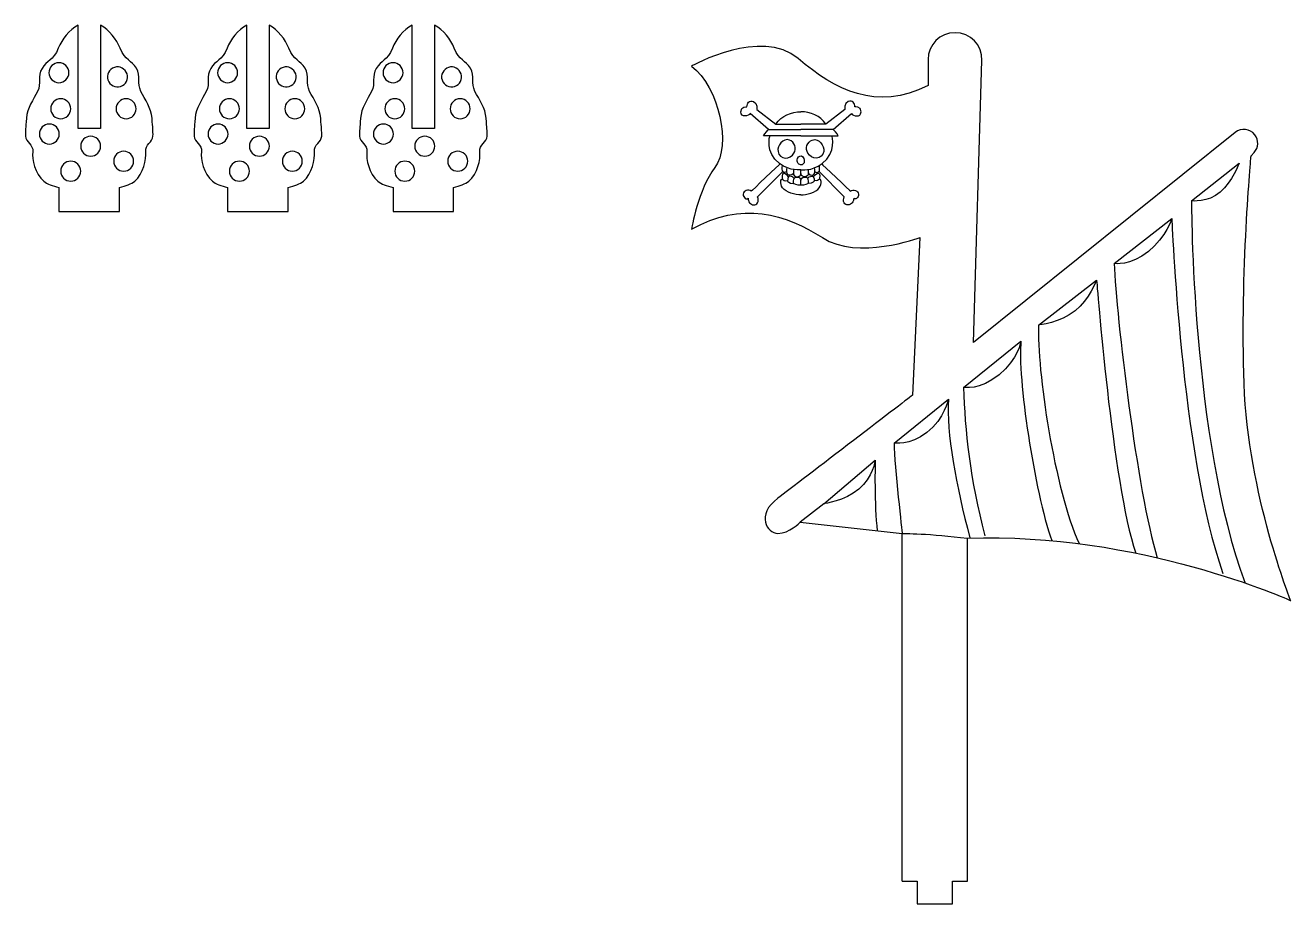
# Model space of a CAD drawing. Header units: centimetres. Extents: x -66 to 291, y -51 to 5.
# Drawn here: x 58.58 to 75.56, y -35.21 to -23.42 of the extents above; entities that cross this region are included whole.
import ezdxf

# ---------------------------------------------------------------- set-up
doc = ezdxf.new("R2010")
doc.units = ezdxf.units.CM
doc.header["$MEASUREMENT"] = 0
doc.layers.add('Capa 1', color=7, linetype='Continuous')

msp = doc.modelspace()

# ---------------------------------------------------------------- linework, layer by layer
at = {"layer": 'Capa 1', "color": 250, "lineweight": 25}
for points in [[(59.28785, -23.41726), (59.16706, -23.47717), (59.07232, -23.60356), (59.02289, -23.72533)], [(59.28785, -24.8027), (59.28785, -24.8027), (59.28785, -23.41726), (59.28785, -23.41726)], [(59.85259, -23.72533), (59.80315, -23.60356), (59.70842, -23.47717), (59.58812, -23.41726)], [(59.58812, -23.41726), (59.58812, -23.41726), (59.58812, -24.8027), (59.58812, -24.8027)], [(61.55121, -23.41726), (61.43066, -23.47717), (61.33569, -23.60356), (61.28674, -23.72533)], [(61.55121, -24.8027), (61.55121, -24.8027), (61.55121, -23.41726), (61.55121, -23.41726)], [(62.11644, -23.72533), (62.06701, -23.60356), (61.97203, -23.47717), (61.85148, -23.41726)], [(61.85148, -23.41726), (61.85148, -23.41726), (61.85148, -24.8027), (61.85148, -24.8027)], [(63.77098, -23.41726), (63.64995, -23.47717), (63.55497, -23.60356), (63.50602, -23.72533)], [(63.77098, -24.8027), (63.77098, -24.8027), (63.77098, -23.41726), (63.77098, -23.41726)], [(64.33573, -23.72533), (64.28629, -23.60356), (64.19156, -23.47717), (64.07077, -23.41726)], [(64.07077, -23.41726), (64.07077, -23.41726), (64.07077, -24.8027), (64.07077, -24.8027)], [(71.05617, -23.51614), (70.85599, -23.51614), (70.69453, -23.67808), (70.69453, -23.87778)], [(71.41732, -23.88874), (71.42365, -23.68466), (71.26, -23.51614), (71.05617, -23.51614)], [(59.02289, -23.72533), (58.95494, -23.89434), (58.86971, -23.8863), (58.80493, -23.99492)], [(60.07079, -23.99467), (60.00577, -23.88582), (59.92029, -23.8941), (59.85259, -23.72533)], [(61.28674, -23.72533), (61.21855, -23.89434), (61.13356, -23.8863), (61.06878, -23.99492)], [(62.3344, -23.99467), (62.26938, -23.88582), (62.18414, -23.8941), (62.11644, -23.72533)], [(63.50602, -23.72533), (63.43783, -23.89434), (63.35284, -23.8863), (63.28782, -23.99492)], [(64.55369, -23.99467), (64.48891, -23.88582), (64.40343, -23.8941), (64.33573, -23.72533)], [(70.69453, -23.87778), (70.69453, -23.87778), (70.69453, -24.22554), (70.69453, -24.22554)], [(71.30408, -27.67289), (71.30408, -27.67289), (71.41732, -23.88874), (71.41732, -23.88874)], [(58.80493, -23.99492), (58.74039, -24.10353), (58.8003, -24.19339), (58.74429, -24.30396)], [(60.13119, -24.30347), (60.07493, -24.19339), (60.13509, -24.10353), (60.07079, -23.99467)], [(61.06878, -23.99492), (61.004, -24.10353), (61.06391, -24.19339), (61.0079, -24.30396)], [(62.39504, -24.30347), (62.33854, -24.19339), (62.39894, -24.10353), (62.3344, -23.99467)], [(63.28782, -23.99492), (63.22353, -24.10353), (63.28344, -24.19339), (63.22742, -24.30396)], [(64.61432, -24.30347), (64.55807, -24.19339), (64.61822, -24.10353), (64.55369, -23.99467)], [(60.28047, -24.66487), (60.27098, -24.52825), (60.18769, -24.41403), (60.13119, -24.30347)], [(62.54432, -24.66487), (62.53483, -24.52825), (62.45154, -24.41403), (62.39504, -24.30347)], [(64.76361, -24.66487), (64.75411, -24.52825), (64.67082, -24.41403), (64.61432, -24.30347)], [(60.29338, -24.90547), (60.29508, -24.82706), (60.28997, -24.80197), (60.28047, -24.66487)], [(62.55699, -24.90547), (62.55869, -24.82706), (62.55382, -24.80197), (62.54432, -24.66487)], [(64.77627, -24.90547), (64.77822, -24.82706), (64.77311, -24.80197), (64.76361, -24.66487)], [(75.07855, -24.8855), (75.01498, -24.80343), (74.89639, -24.78907), (74.81578, -24.85409)], [(58.58234, -24.90572), (58.58429, -24.98413), (58.69096, -25.01409), (58.68, -25.11564)], [(59.58812, -24.8027), (59.58812, -24.8027), (59.28785, -24.8027), (59.28785, -24.8027)], [(60.19597, -25.11564), (60.18428, -25.0136), (60.29143, -24.98413), (60.29338, -24.90547)], [(60.84619, -24.90572), (60.84814, -24.98413), (60.95481, -25.01409), (60.94385, -25.11564)], [(61.85148, -24.8027), (61.85148, -24.8027), (61.55121, -24.8027), (61.55121, -24.8027)], [(62.45958, -25.11564), (62.44813, -25.0136), (62.55528, -24.98413), (62.55699, -24.90547)], [(63.06523, -24.90572), (63.06742, -24.98413), (63.17409, -25.01409), (63.16313, -25.11564)], [(64.07077, -24.8027), (64.07077, -24.8027), (63.77098, -24.8027), (63.77098, -24.8027)], [(64.6791, -25.11564), (64.66741, -25.0136), (64.77457, -24.98413), (64.77627, -24.90547)], [(74.81578, -24.85409), (74.81578, -24.85409), (71.30408, -27.67289), (71.30408, -27.67289)], [(75.06832, -25.12416), (75.1292, -25.05768), (75.13358, -24.95686), (75.07855, -24.8855)], [(58.68, -25.11564), (58.66831, -25.21768), (58.70898, -25.40788), (58.82782, -25.50918)], [(60.04766, -25.50894), (60.1665, -25.40788), (60.20717, -25.21768), (60.19597, -25.11564)], [(60.94385, -25.11564), (60.93216, -25.21768), (60.97258, -25.40788), (61.09167, -25.50918)], [(62.31151, -25.50894), (62.43035, -25.40788), (62.47102, -25.21768), (62.45958, -25.11564)], [(63.16313, -25.11564), (63.15144, -25.21768), (63.19211, -25.40788), (63.31095, -25.50918)], [(64.53079, -25.50894), (64.64964, -25.40788), (64.69031, -25.21768), (64.6791, -25.11564)], [(75.02838, -25.16775), (75.02838, -25.16775), (75.06832, -25.12416), (75.06832, -25.12416)], [(74.22838, -25.77341), (74.22838, -25.77341), (74.8696, -25.26882), (74.8696, -25.26882)], [(58.82782, -25.50918), (58.8719, -25.54693), (58.9469, -25.57396), (59.03141, -25.59271)], [(59.03141, -25.59271), (59.03141, -25.59271), (59.03141, -25.91758), (59.03141, -25.91758)], [(59.84455, -25.59271), (59.92882, -25.57372), (60.00407, -25.54644), (60.04766, -25.50894)], [(59.84455, -25.91758), (59.84455, -25.91758), (59.84455, -25.59271), (59.84455, -25.59271)], [(61.09167, -25.50918), (61.13526, -25.54693), (61.21051, -25.57396), (61.29477, -25.59271)], [(61.29477, -25.59271), (61.29477, -25.59271), (61.29477, -25.91758), (61.29477, -25.91758)], [(62.10792, -25.59271), (62.19218, -25.57372), (62.26743, -25.54644), (62.31151, -25.50894)], [(62.10792, -25.91758), (62.10792, -25.91758), (62.10792, -25.59271), (62.10792, -25.59271)], [(63.31095, -25.50918), (63.35455, -25.54693), (63.4298, -25.57396), (63.51455, -25.59271)], [(63.51455, -25.59271), (63.51455, -25.59271), (63.51455, -25.91758), (63.51455, -25.91758)], [(64.3272, -25.59271), (64.41195, -25.57372), (64.48696, -25.54644), (64.53079, -25.50894)], [(64.3272, -25.91758), (64.3272, -25.91758), (64.3272, -25.59271), (64.3272, -25.59271)], [(59.03141, -25.91758), (59.03141, -25.91758), (59.84455, -25.91758), (59.84455, -25.91758)], [(61.29477, -25.91758), (61.29477, -25.91758), (62.10792, -25.91758), (62.10792, -25.91758)], [(63.51455, -25.91758), (63.51455, -25.91758), (64.3272, -25.91758), (64.3272, -25.91758)], [(73.19217, -26.61488), (73.19217, -26.61488), (73.96513, -26.01012), (73.96513, -26.01012)], [(70.58226, -26.26656), (70.58226, -26.26656), (70.4829, -28.38227), (70.4829, -28.38227)], [(72.17714, -27.44049), (72.17714, -27.44049), (72.95546, -26.83576), (72.95546, -26.83576)], [(71.16771, -28.27658), (71.16771, -28.27658), (71.94067, -27.65607), (71.94067, -27.65607)], [(70.23694, -29.02327), (70.23694, -29.02327), (70.96801, -28.43431), (70.96801, -28.43431)], [(69.29569, -29.83841), (69.29569, -29.83841), (69.98439, -29.25462), (69.98439, -29.25462)], [(68.97691, -30.08717), (68.97691, -30.08717), (70.34604, -30.23673), (70.34604, -30.23673)], [(71.22226, -30.30197), (73.50924, -30.20884), (75.55976, -31.13805), (75.55976, -31.13805)], [(70.34604, -34.90507), (70.34604, -34.90507), (70.34604, -30.23673), (70.34604, -30.23673)], [(71.22226, -34.90507), (71.22226, -34.90507), (71.22226, -30.30197), (71.22226, -30.30197)], [(70.34604, -34.90507), (70.34604, -34.90507), (70.54597, -34.90507), (70.54597, -34.90507)], [(70.54597, -34.90507), (70.54597, -34.90507), (70.54597, -35.20529), (70.54597, -35.20529)], [(71.02232, -35.20529), (71.02232, -35.20529), (71.02232, -34.90507), (71.02232, -34.90507)], [(71.02232, -34.90507), (71.02232, -34.90507), (71.22226, -34.90507), (71.22226, -34.90507)], [(70.54597, -35.20529), (70.54597, -35.20529), (71.02232, -35.20529), (71.02232, -35.20529)]]:
    msp.add_open_spline(points, degree=3, dxfattribs=at)
for points, knots in [([(70.69453, -24.22554), (69.99755, -24.57403), (69.44985, -24.28788), (68.95207, -23.86463), (68.4543, -23.44137), (67.52109, -23.96423), (67.52109, -23.96423)], [0, 0, 0, 0, 0.5, 0.5, 0.5, 1, 1, 1, 1]), ([(67.52109, -23.96423), (67.89418, -24.25038), (68.05613, -25.03454), (67.83208, -25.32556), (67.60803, -25.61658), (67.52109, -26.15454), (67.52109, -26.15454)], [0, 0, 0, 0, 0.5, 0.5, 0.5, 1, 1, 1, 1]), ([(58.74429, -24.30396), (58.6873, -24.41427), (58.6045, -24.52825), (58.595, -24.66511), (58.58551, -24.80197), (58.58015, -24.8273), (58.58234, -24.90572)], [0, 0, 0, 0, 0.5, 0.5, 0.5, 1, 1, 1, 1]), ([(61.0079, -24.30396), (60.95115, -24.41427), (60.86835, -24.52825), (60.85861, -24.66511), (60.84911, -24.80197), (60.844, -24.8273), (60.84619, -24.90572)], [0, 0, 0, 0, 0.5, 0.5, 0.5, 1, 1, 1, 1]), ([(63.22742, -24.30396), (63.17044, -24.41427), (63.08764, -24.52825), (63.07814, -24.66511), (63.06864, -24.80197), (63.06328, -24.8273), (63.06523, -24.90572)], [0, 0, 0, 0, 0.5, 0.5, 0.5, 1, 1, 1, 1]), ([(74.8696, -25.26882), (74.8696, -25.26882), (74.77511, -25.51576), (74.61219, -25.65774), (74.44902, -25.79971), (74.22838, -25.77341), (74.22838, -25.77341)], [0, 0, 0, 0, 0.5, 0.5, 0.5, 1, 1, 1, 1]), ([(75.55976, -31.13805), (75.55976, -31.13805), (74.9882, -29.71543), (74.93486, -28.22627), (74.88177, -26.73723), (75.02838, -25.16775), (75.02838, -25.16775)], [0, 0, 0, 0, 0.5, 0.5, 0.5, 1, 1, 1, 1]), ([(67.52109, -26.15454), (68.18033, -25.76879), (68.80255, -25.95533), (69.27572, -26.26656), (69.74841, -26.57769), (70.58226, -26.26656), (70.58226, -26.26656)], [0, 0, 0, 0, 0.5, 0.5, 0.5, 1, 1, 1, 1]), ([(73.96513, -26.01012), (73.96513, -26.01012), (73.89183, -26.25195), (73.64976, -26.45184), (73.40769, -26.6517), (73.19217, -26.61488), (73.19217, -26.61488)], [0, 0, 0, 0, 0.5, 0.5, 0.5, 1, 1, 1, 1]), ([(72.95546, -26.83576), (72.95546, -26.83576), (72.86097, -27.09339), (72.66614, -27.2511), (72.47181, -27.40893), (72.17714, -27.44042), (72.17714, -27.44049)], [0, 0, 0, 0, 0.5, 0.5, 0.5, 1, 1, 1, 1]), ([(71.94067, -27.65607), (71.94067, -27.65607), (71.90389, -27.89799), (71.64624, -28.1083), (71.38834, -28.31864), (71.16771, -28.27658), (71.16771, -28.27658)], [0, 0, 0, 0, 0.5, 0.5, 0.5, 1, 1, 1, 1]), ([(70.4829, -28.38227), (70.4829, -28.38227), (68.97691, -29.53962), (68.67835, -29.76364), (68.37954, -29.98767), (68.52882, -30.23673), (68.67835, -30.23673), (68.82763, -30.23673), (68.97691, -30.08717), (68.97691, -30.08717)], [0, 0, 0, 0, 0.33333333, 0.33333333, 0.33333333, 0.66666667, 0.66666667, 0.66666667, 1, 1, 1, 1]), ([(70.96801, -28.43431), (70.96801, -28.43431), (70.91541, -28.69725), (70.6787, -28.88134), (70.44199, -29.0653), (70.23694, -29.02327), (70.23694, -29.02327)], [0, 0, 0, 0, 0.5, 0.5, 0.5, 1, 1, 1, 1]), ([(69.98439, -29.25462), (69.98439, -29.25472), (69.95298, -29.48607), (69.76351, -29.64378), (69.57453, -29.80142), (69.29569, -29.83841), (69.29569, -29.83841)], [0, 0, 0, 0, 0.5, 0.5, 0.5, 1, 1, 1, 1])]:
    msp.add_open_spline(points, degree=3, knots=knots, dxfattribs=at)
at = {"layer": 'Capa 1', "color": 143, "lineweight": 25}
for points, knots in [([(59.16535, -24.05336), (59.16535, -24.1274), (59.10544, -24.1873), (59.03141, -24.1873), (58.95738, -24.1873), (58.89722, -24.1274), (58.89722, -24.05336), (58.89722, -23.97933), (58.95738, -23.91942), (59.03141, -23.91942), (59.10544, -23.91942), (59.16535, -23.97933), (59.16535, -24.05336)], [0, 0, 0, 0, 0.25, 0.25, 0.25, 0.5, 0.5, 0.5, 0.75, 0.75, 0.75, 1, 1, 1, 1]), ([(61.42871, -24.05336), (61.42871, -24.1274), (61.36881, -24.1873), (61.29477, -24.1873), (61.22098, -24.1873), (61.16108, -24.1274), (61.16108, -24.05336), (61.16108, -23.97933), (61.22098, -23.91942), (61.29477, -23.91942), (61.36881, -23.91942), (61.42871, -23.97933), (61.42871, -24.05336)], [0, 0, 0, 0, 0.25, 0.25, 0.25, 0.5, 0.5, 0.5, 0.75, 0.75, 0.75, 1, 1, 1, 1]), ([(63.64824, -24.05336), (63.64824, -24.1274), (63.58809, -24.1873), (63.51455, -24.1873), (63.44027, -24.1873), (63.38036, -24.1274), (63.38036, -24.05336), (63.38036, -23.97933), (63.44027, -23.91942), (63.51455, -23.91942), (63.58809, -23.91942), (63.64824, -23.97933), (63.64824, -24.05336)], [0, 0, 0, 0, 0.25, 0.25, 0.25, 0.5, 0.5, 0.5, 0.75, 0.75, 0.75, 1, 1, 1, 1]), ([(59.75201, -23.99297), (59.81679, -23.95693), (59.89813, -23.97982), (59.93442, -24.0446), (59.97046, -24.10889), (59.94757, -24.19071), (59.88303, -24.22676), (59.8185, -24.26304), (59.73667, -24.23991), (59.70063, -24.17537), (59.6641, -24.11084), (59.68748, -24.02925), (59.75201, -23.99297)], [0, 0, 0, 0, 0.25, 0.25, 0.25, 0.5, 0.5, 0.5, 0.75, 0.75, 0.75, 1, 1, 1, 1]), ([(62.01538, -23.99297), (62.08016, -23.95693), (62.1615, -23.97982), (62.19778, -24.0446), (62.23382, -24.10889), (62.21093, -24.19071), (62.1464, -24.22676), (62.08186, -24.26304), (62.00028, -24.23991), (61.96399, -24.17537), (61.92795, -24.11084), (61.95084, -24.02925), (62.01538, -23.99297)], [0, 0, 0, 0, 0.25, 0.25, 0.25, 0.5, 0.5, 0.5, 0.75, 0.75, 0.75, 1, 1, 1, 1]), ([(64.23491, -23.99297), (64.29944, -23.95693), (64.38078, -23.97982), (64.41731, -24.0446), (64.45311, -24.10889), (64.43022, -24.19071), (64.36568, -24.22676), (64.30115, -24.26304), (64.21956, -24.23991), (64.18328, -24.17537), (64.14723, -24.11084), (64.17037, -24.02925), (64.23491, -23.99297)], [0, 0, 0, 0, 0.25, 0.25, 0.25, 0.5, 0.5, 0.5, 0.75, 0.75, 0.75, 1, 1, 1, 1]), ([(59.18946, -24.53677), (59.18946, -24.6108), (59.12955, -24.67071), (59.05528, -24.67071), (58.98124, -24.67071), (58.92133, -24.6108), (58.92133, -24.53677), (58.92133, -24.46274), (58.98124, -24.40283), (59.05528, -24.40283), (59.12955, -24.40283), (59.18946, -24.46274), (59.18946, -24.53677)], [0, 0, 0, 0, 0.25, 0.25, 0.25, 0.5, 0.5, 0.5, 0.75, 0.75, 0.75, 1, 1, 1, 1]), ([(60.0669, -24.53677), (60.0669, -24.6108), (60.00675, -24.67071), (59.93271, -24.67071), (59.85868, -24.67071), (59.79853, -24.6108), (59.79853, -24.53677), (59.79853, -24.46274), (59.85868, -24.40283), (59.93271, -24.40283), (60.00675, -24.40283), (60.0669, -24.46274), (60.0669, -24.53677)], [0, 0, 0, 0, 0.25, 0.25, 0.25, 0.5, 0.5, 0.5, 0.75, 0.75, 0.75, 1, 1, 1, 1]), ([(61.45282, -24.53677), (61.45282, -24.6108), (61.39292, -24.67071), (61.31888, -24.67071), (61.24461, -24.67071), (61.1847, -24.6108), (61.1847, -24.53677), (61.1847, -24.46274), (61.24461, -24.40283), (61.31888, -24.40283), (61.39292, -24.40283), (61.45282, -24.46274), (61.45282, -24.53677)], [0, 0, 0, 0, 0.25, 0.25, 0.25, 0.5, 0.5, 0.5, 0.75, 0.75, 0.75, 1, 1, 1, 1]), ([(62.33026, -24.53677), (62.33026, -24.6108), (62.27035, -24.67071), (62.19608, -24.67071), (62.12204, -24.67071), (62.06213, -24.6108), (62.06213, -24.53677), (62.06213, -24.46274), (62.12204, -24.40283), (62.19608, -24.40283), (62.27035, -24.40283), (62.33026, -24.46274), (62.33026, -24.53677)], [0, 0, 0, 0, 0.25, 0.25, 0.25, 0.5, 0.5, 0.5, 0.75, 0.75, 0.75, 1, 1, 1, 1]), ([(63.67211, -24.53677), (63.67211, -24.6108), (63.6122, -24.67071), (63.53817, -24.67071), (63.46438, -24.67071), (63.40447, -24.6108), (63.40447, -24.53677), (63.40447, -24.46274), (63.46438, -24.40283), (63.53817, -24.40283), (63.6122, -24.40283), (63.67211, -24.46274), (63.67211, -24.53677)], [0, 0, 0, 0, 0.25, 0.25, 0.25, 0.5, 0.5, 0.5, 0.75, 0.75, 0.75, 1, 1, 1, 1]), ([(64.54955, -24.53677), (64.54955, -24.6108), (64.48939, -24.67071), (64.41536, -24.67071), (64.34133, -24.67071), (64.28142, -24.6108), (64.28142, -24.53677), (64.28142, -24.46274), (64.34133, -24.40283), (64.41536, -24.40283), (64.48939, -24.40283), (64.54955, -24.46274), (64.54955, -24.53677)], [0, 0, 0, 0, 0.25, 0.25, 0.25, 0.5, 0.5, 0.5, 0.75, 0.75, 0.75, 1, 1, 1, 1]), ([(68.889, -25.35357), (68.88802, -25.38279), (68.88486, -25.41737), (68.89509, -25.4315), (68.917, -25.46218), (68.97156, -25.44781), (68.97862, -25.43418), (68.98958, -25.41421), (68.98714, -25.35479), (68.98714, -25.35479), (68.98714, -25.35479), (68.84736, -25.38084), (68.70124, -25.27174), (68.50203, -25.12319), (68.57119, -24.90109), (68.57119, -24.90109), (68.57119, -24.90109), (68.48718, -24.90109), (68.48718, -24.90109), (68.49643, -24.86821), (68.55415, -24.81585), (68.55415, -24.81585), (68.55415, -24.81585), (68.30891, -24.59984), (68.30891, -24.59984), (68.28675, -24.63516), (68.18106, -24.66), (68.18106, -24.58012), (68.18106, -24.50024), (68.26362, -24.51071), (68.26362, -24.51071), (68.26215, -24.46347), (68.29503, -24.41501), (68.3525, -24.43985), (68.40998, -24.46469), (68.3961, -24.54822), (68.3961, -24.54822), (68.3961, -24.54822), (68.65083, -24.7428), (68.65083, -24.7428), (68.72535, -24.62955), (68.86318, -24.57647), (68.98714, -24.57647)], [0, 0, 0, 0, 0.07142857, 0.07142857, 0.07142857, 0.14285714, 0.14285714, 0.14285714, 0.21428571, 0.21428571, 0.21428571, 0.28571429, 0.28571429, 0.28571429, 0.35714286, 0.35714286, 0.35714286, 0.42857143, 0.42857143, 0.42857143, 0.5, 0.5, 0.5, 0.57142857, 0.57142857, 0.57142857, 0.64285714, 0.64285714, 0.64285714, 0.71428571, 0.71428571, 0.71428571, 0.78571429, 0.78571429, 0.78571429, 0.85714286, 0.85714286, 0.85714286, 0.92857143, 0.92857143, 0.92857143, 1, 1, 1, 1]), ([(69.08553, -25.35357), (69.0865, -25.38279), (69.08967, -25.41737), (69.07968, -25.4315), (69.05776, -25.46218), (69.00346, -25.44781), (68.99591, -25.43418), (68.98519, -25.41421), (68.98738, -25.35479), (68.98738, -25.35479), (68.98738, -25.35479), (69.12717, -25.38084), (69.27305, -25.27174), (69.4725, -25.12319), (69.40333, -24.90109), (69.40333, -24.90109), (69.40333, -24.90109), (69.48735, -24.90109), (69.48735, -24.90109), (69.4781, -24.86821), (69.42062, -24.81585), (69.42062, -24.81585), (69.42062, -24.81585), (69.66537, -24.59984), (69.66537, -24.59984), (69.68778, -24.63516), (69.79395, -24.66), (69.79395, -24.58012), (69.79395, -24.50024), (69.7114, -24.51071), (69.7114, -24.51071), (69.71286, -24.46347), (69.67998, -24.41501), (69.62202, -24.43985), (69.56455, -24.46469), (69.57843, -24.54822), (69.57843, -24.54822), (69.57843, -24.54822), (69.3237, -24.7428), (69.3237, -24.7428), (69.24918, -24.62955), (69.11134, -24.57647), (68.98738, -24.57647)], [0, 0, 0, 0, 0.07142857, 0.07142857, 0.07142857, 0.14285714, 0.14285714, 0.14285714, 0.21428571, 0.21428571, 0.21428571, 0.28571429, 0.28571429, 0.28571429, 0.35714286, 0.35714286, 0.35714286, 0.42857143, 0.42857143, 0.42857143, 0.5, 0.5, 0.5, 0.57142857, 0.57142857, 0.57142857, 0.64285714, 0.64285714, 0.64285714, 0.71428571, 0.71428571, 0.71428571, 0.78571429, 0.78571429, 0.78571429, 0.85714286, 0.85714286, 0.85714286, 0.92857143, 0.92857143, 0.92857143, 1, 1, 1, 1]), ([(59.03652, -24.87649), (59.03652, -24.95053), (58.97662, -25.01043), (58.90258, -25.01043), (58.82879, -25.01043), (58.76888, -24.95053), (58.76888, -24.87649), (58.76888, -24.8027), (58.82879, -24.74255), (58.90258, -24.74255), (58.97662, -24.74255), (59.03652, -24.8027), (59.03652, -24.87649)], [0, 0, 0, 0, 0.25, 0.25, 0.25, 0.5, 0.5, 0.5, 0.75, 0.75, 0.75, 1, 1, 1, 1]), ([(61.30013, -24.87649), (61.30013, -24.95053), (61.23998, -25.01043), (61.16643, -25.01043), (61.09216, -25.01043), (61.03225, -24.95053), (61.03225, -24.87649), (61.03225, -24.8027), (61.09216, -24.74255), (61.16643, -24.74255), (61.23998, -24.74255), (61.30013, -24.8027), (61.30013, -24.87649)], [0, 0, 0, 0, 0.25, 0.25, 0.25, 0.5, 0.5, 0.5, 0.75, 0.75, 0.75, 1, 1, 1, 1]), ([(63.51966, -24.87649), (63.51966, -24.95053), (63.45975, -25.01043), (63.38572, -25.01043), (63.31169, -25.01043), (63.25153, -24.95053), (63.25153, -24.87649), (63.25153, -24.8027), (63.31169, -24.74255), (63.38572, -24.74255), (63.45975, -24.74255), (63.51966, -24.8027), (63.51966, -24.87649)], [0, 0, 0, 0, 0.25, 0.25, 0.25, 0.5, 0.5, 0.5, 0.75, 0.75, 0.75, 1, 1, 1, 1]), ([(59.59128, -25.03966), (59.59128, -25.11369), (59.53113, -25.17384), (59.4571, -25.17384), (59.38355, -25.17384), (59.3234, -25.11369), (59.3234, -25.03966), (59.3234, -24.96563), (59.38355, -24.90572), (59.4571, -24.90572), (59.53113, -24.90572), (59.59128, -24.96563), (59.59128, -25.03966)], [0, 0, 0, 0, 0.25, 0.25, 0.25, 0.5, 0.5, 0.5, 0.75, 0.75, 0.75, 1, 1, 1, 1]), ([(61.85465, -25.03966), (61.85465, -25.11369), (61.79474, -25.17384), (61.72095, -25.17384), (61.64692, -25.17384), (61.58677, -25.11369), (61.58677, -25.03966), (61.58677, -24.96563), (61.64692, -24.90572), (61.72095, -24.90572), (61.79474, -24.90572), (61.85465, -24.96563), (61.85465, -25.03966)], [0, 0, 0, 0, 0.25, 0.25, 0.25, 0.5, 0.5, 0.5, 0.75, 0.75, 0.75, 1, 1, 1, 1]), ([(64.07418, -25.03966), (64.07418, -25.11369), (64.01427, -25.17384), (63.94023, -25.17384), (63.8662, -25.17384), (63.80629, -25.11369), (63.80629, -25.03966), (63.80629, -24.96563), (63.8662, -24.90572), (63.94023, -24.90572), (64.01427, -24.90572), (64.07418, -24.96563), (64.07418, -25.03966)], [0, 0, 0, 0, 0.25, 0.25, 0.25, 0.5, 0.5, 0.5, 0.75, 0.75, 0.75, 1, 1, 1, 1]), ([(68.83396, -24.95686), (68.86781, -24.96782), (68.8946, -24.99655), (68.90556, -25.0304), (68.91627, -25.06401), (68.91116, -25.10225), (68.89387, -25.13317), (68.87098, -25.17384), (68.82471, -25.20136), (68.77795, -25.1982), (68.73119, -25.19503), (68.68784, -25.15874), (68.68054, -25.11247), (68.66714, -25.0304), (68.74605, -24.92763), (68.83396, -24.95686)], [0, 0, 0, 0, 0.2, 0.2, 0.2, 0.4, 0.4, 0.4, 0.6, 0.6, 0.6, 0.8, 0.8, 0.8, 1, 1, 1, 1]), ([(69.14057, -24.95686), (69.10696, -24.96782), (69.07993, -24.99655), (69.06921, -25.0304), (69.05825, -25.06401), (69.06337, -25.10225), (69.0809, -25.13317), (69.10379, -25.17384), (69.15006, -25.20136), (69.19658, -25.1982), (69.24309, -25.19503), (69.28693, -25.15874), (69.29448, -25.11247), (69.30738, -25.0304), (69.22848, -24.92763), (69.14057, -24.95686)], [0, 0, 0, 0, 0.2, 0.2, 0.2, 0.4, 0.4, 0.4, 0.6, 0.6, 0.6, 0.8, 0.8, 0.8, 1, 1, 1, 1]), ([(60.03402, -25.24106), (60.03402, -25.31509), (59.97387, -25.375), (59.89984, -25.375), (59.8258, -25.375), (59.76589, -25.31509), (59.76589, -25.24106), (59.76589, -25.16702), (59.8258, -25.10712), (59.89984, -25.10712), (59.97387, -25.10712), (60.03402, -25.16702), (60.03402, -25.24106)], [0, 0, 0, 0, 0.25, 0.25, 0.25, 0.5, 0.5, 0.5, 0.75, 0.75, 0.75, 1, 1, 1, 1]), ([(62.29738, -25.24106), (62.29738, -25.31509), (62.23748, -25.375), (62.16344, -25.375), (62.08917, -25.375), (62.02926, -25.31509), (62.02926, -25.24106), (62.02926, -25.16702), (62.08917, -25.10712), (62.16344, -25.10712), (62.23748, -25.10712), (62.29738, -25.16702), (62.29738, -25.24106)], [0, 0, 0, 0, 0.25, 0.25, 0.25, 0.5, 0.5, 0.5, 0.75, 0.75, 0.75, 1, 1, 1, 1]), ([(64.51667, -25.24106), (64.51667, -25.31509), (64.45676, -25.375), (64.38273, -25.375), (64.30845, -25.375), (64.24854, -25.31509), (64.24854, -25.24106), (64.24854, -25.16702), (64.30845, -25.10712), (64.38273, -25.10712), (64.45676, -25.10712), (64.51667, -25.16702), (64.51667, -25.24106)], [0, 0, 0, 0, 0.25, 0.25, 0.25, 0.5, 0.5, 0.5, 0.75, 0.75, 0.75, 1, 1, 1, 1]), ([(59.3234, -25.375), (59.3234, -25.44903), (59.26349, -25.50894), (59.18946, -25.50894), (59.11518, -25.50894), (59.05528, -25.44903), (59.05528, -25.375), (59.05528, -25.30097), (59.11518, -25.24106), (59.18946, -25.24106), (59.26349, -25.24106), (59.3234, -25.30097), (59.3234, -25.375)], [0, 0, 0, 0, 0.25, 0.25, 0.25, 0.5, 0.5, 0.5, 0.75, 0.75, 0.75, 1, 1, 1, 1]), ([(61.58677, -25.375), (61.58677, -25.44903), (61.52686, -25.50894), (61.45282, -25.50894), (61.37879, -25.50894), (61.31888, -25.44903), (61.31888, -25.375), (61.31888, -25.30097), (61.37879, -25.24106), (61.45282, -25.24106), (61.52686, -25.24106), (61.58677, -25.30097), (61.58677, -25.375)], [0, 0, 0, 0, 0.25, 0.25, 0.25, 0.5, 0.5, 0.5, 0.75, 0.75, 0.75, 1, 1, 1, 1]), ([(63.80629, -25.375), (63.80629, -25.44903), (63.74639, -25.50894), (63.67211, -25.50894), (63.59808, -25.50894), (63.53817, -25.44903), (63.53817, -25.375), (63.53817, -25.30097), (63.59808, -25.24106), (63.67211, -25.24106), (63.74639, -25.24106), (63.80629, -25.30097), (63.80629, -25.375)], [0, 0, 0, 0, 0.25, 0.25, 0.25, 0.5, 0.5, 0.5, 0.75, 0.75, 0.75, 1, 1, 1, 1]), ([(68.7083, -25.2771), (68.7083, -25.2771), (68.32133, -25.64678), (68.31865, -25.64288), (68.30623, -25.62437), (68.27457, -25.62656), (68.25339, -25.63411), (68.23244, -25.64142), (68.21661, -25.66139), (68.21418, -25.68355), (68.21174, -25.70571), (68.2227, -25.72885), (68.24121, -25.74078), (68.24706, -25.74443), (68.25339, -25.74711), (68.25996, -25.74711), (68.26678, -25.74711), (68.27384, -25.74443), (68.27774, -25.73883), (68.27847, -25.76002), (68.28578, -25.78169), (68.29893, -25.7985), (68.31183, -25.81506), (68.33156, -25.82675), (68.35275, -25.82796), (68.37393, -25.82942), (68.39585, -25.81944), (68.40705, -25.80142), (68.4224, -25.77755), (68.41655, -25.74614), (68.40608, -25.72008), (68.40608, -25.72008), (68.74361, -25.37816), (68.74361, -25.37816)], [0, 0, 0, 0, 0.09090909, 0.09090909, 0.09090909, 0.18181818, 0.18181818, 0.18181818, 0.27272727, 0.27272727, 0.27272727, 0.36363636, 0.36363636, 0.36363636, 0.45454545, 0.45454545, 0.45454545, 0.54545455, 0.54545455, 0.54545455, 0.63636364, 0.63636364, 0.63636364, 0.72727273, 0.72727273, 0.72727273, 0.81818182, 0.81818182, 0.81818182, 0.90909091, 0.90909091, 0.90909091, 1, 1, 1, 1]), ([(68.79865, -25.37816), (68.78599, -25.40081), (68.74726, -25.39813), (68.73947, -25.36842), (68.73217, -25.33896), (68.73972, -25.29756), (68.73972, -25.29756)], [0, 0, 0, 0, 0.5, 0.5, 0.5, 1, 1, 1, 1]), ([(68.93527, -25.22279), (68.9321, -25.2452), (68.94258, -25.26931), (68.96181, -25.28221), (68.97399, -25.29049), (68.99031, -25.29415), (69.00443, -25.28855), (69.02002, -25.28246), (69.02952, -25.26638), (69.03268, -25.24982), (69.0378, -25.22182), (69.02416, -25.18139), (68.99445, -25.17116), (68.96668, -25.16142), (68.93868, -25.19844), (68.93527, -25.22279)], [0, 0, 0, 0, 0.2, 0.2, 0.2, 0.4, 0.4, 0.4, 0.6, 0.6, 0.6, 0.8, 0.8, 0.8, 1, 1, 1, 1]), ([(69.17588, -25.37816), (69.18854, -25.40081), (69.22726, -25.39813), (69.23505, -25.36842), (69.24285, -25.33896), (69.23505, -25.29756), (69.23505, -25.29756)], [0, 0, 0, 0, 0.5, 0.5, 0.5, 1, 1, 1, 1]), ([(69.26623, -25.2771), (69.26623, -25.2771), (69.65344, -25.64678), (69.65587, -25.64288), (69.66829, -25.62437), (69.70044, -25.62656), (69.72114, -25.63411), (69.74233, -25.64142), (69.7584, -25.66139), (69.76059, -25.68355), (69.76327, -25.70571), (69.75182, -25.72885), (69.73307, -25.74078), (69.72747, -25.74443), (69.72114, -25.74711), (69.71456, -25.74711), (69.70775, -25.74711), (69.70068, -25.74443), (69.69727, -25.73883), (69.69654, -25.76002), (69.68875, -25.78169), (69.67584, -25.7985), (69.66269, -25.81506), (69.64297, -25.82675), (69.62178, -25.82796), (69.60059, -25.82942), (69.57867, -25.81944), (69.56747, -25.80142), (69.55237, -25.77755), (69.55822, -25.74614), (69.56845, -25.72008), (69.56845, -25.72008), (69.23091, -25.37816), (69.23091, -25.37816)], [0, 0, 0, 0, 0.09090909, 0.09090909, 0.09090909, 0.18181818, 0.18181818, 0.18181818, 0.27272727, 0.27272727, 0.27272727, 0.36363636, 0.36363636, 0.36363636, 0.45454545, 0.45454545, 0.45454545, 0.54545455, 0.54545455, 0.54545455, 0.63636364, 0.63636364, 0.63636364, 0.72727273, 0.72727273, 0.72727273, 0.81818182, 0.81818182, 0.81818182, 0.90909091, 0.90909091, 0.90909091, 1, 1, 1, 1]), ([(68.81789, -25.45317), (68.81667, -25.42979), (68.7704, -25.39911), (68.75116, -25.40325), (68.73168, -25.40714), (68.73168, -25.47046), (68.74045, -25.4802), (68.74921, -25.48994), (68.77308, -25.51089), (68.8079, -25.50212)], [0, 0, 0, 0, 0.33333333, 0.33333333, 0.33333333, 0.66666667, 0.66666667, 0.66666667, 1, 1, 1, 1]), ([(68.88802, -25.39619), (68.88997, -25.41956), (68.84419, -25.43466), (68.81813, -25.42224), (68.79232, -25.41007), (68.79768, -25.34456), (68.80328, -25.3297)], [0, 0, 0, 0, 0.5, 0.5, 0.5, 1, 1, 1, 1]), ([(68.89509, -25.47485), (68.8946, -25.45902), (68.85856, -25.44197), (68.83932, -25.44051), (68.81984, -25.4388), (68.80863, -25.4595), (68.8079, -25.50797), (68.8079, -25.50797), (68.82544, -25.53841), (68.88802, -25.54011)], [0, 0, 0, 0, 0.33333333, 0.33333333, 0.33333333, 0.66666667, 0.66666667, 0.66666667, 1, 1, 1, 1]), ([(68.98714, -25.56203), (68.94233, -25.56763), (68.88802, -25.54011), (68.88802, -25.54011), (68.88802, -25.54011), (68.88729, -25.51917), (68.8929, -25.48337), (68.8985, -25.44781), (68.92285, -25.45268), (68.9472, -25.45415), (68.97156, -25.45585), (68.98105, -25.47704), (68.98714, -25.49384)], [0, 0, 0, 0, 0.25, 0.25, 0.25, 0.5, 0.5, 0.5, 0.75, 0.75, 0.75, 1, 1, 1, 1]), ([(68.98738, -25.56203), (69.03268, -25.56763), (69.0865, -25.54011), (69.0865, -25.54011), (69.0865, -25.54011), (69.08772, -25.51917), (69.08163, -25.48337), (69.07603, -25.44781), (69.05168, -25.45268), (69.02732, -25.45415), (69.00346, -25.45585), (68.99347, -25.47704), (68.98738, -25.49384), (68.98738, -25.49384), (68.98738, -25.56203), (68.98738, -25.56203)], [0, 0, 0, 0, 0.2, 0.2, 0.2, 0.4, 0.4, 0.4, 0.6, 0.6, 0.6, 0.8, 0.8, 0.8, 1, 1, 1, 1]), ([(69.07993, -25.47485), (69.08017, -25.45902), (69.11572, -25.44197), (69.13521, -25.44051), (69.15469, -25.4388), (69.16589, -25.4595), (69.16687, -25.50797), (69.16687, -25.50797), (69.14933, -25.53841), (69.0865, -25.54011)], [0, 0, 0, 0, 0.33333333, 0.33333333, 0.33333333, 0.66666667, 0.66666667, 0.66666667, 1, 1, 1, 1]), ([(69.08699, -25.39619), (69.08431, -25.41956), (69.13034, -25.43466), (69.15639, -25.42224), (69.18245, -25.41007), (69.17685, -25.34456), (69.17125, -25.3297)], [0, 0, 0, 0, 0.5, 0.5, 0.5, 1, 1, 1, 1]), ([(69.15688, -25.45317), (69.1581, -25.42979), (69.20437, -25.39911), (69.22385, -25.40325), (69.24309, -25.40714), (69.24309, -25.47046), (69.23432, -25.4802), (69.22531, -25.48994), (69.20193, -25.51089), (69.16687, -25.50212)], [0, 0, 0, 0, 0.33333333, 0.33333333, 0.33333333, 0.66666667, 0.66666667, 0.66666667, 1, 1, 1, 1]), ([(68.98714, -25.69427), (68.91554, -25.69427), (68.78501, -25.66017), (68.74191, -25.59758), (68.69929, -25.53524), (68.71853, -25.47363), (68.74045, -25.4802)], [0, 0, 0, 0, 0.5, 0.5, 0.5, 1, 1, 1, 1]), ([(68.98738, -25.69427), (69.05898, -25.69427), (69.18951, -25.66017), (69.23262, -25.59758), (69.27572, -25.53524), (69.25624, -25.47363), (69.23432, -25.4802)], [0, 0, 0, 0, 0.5, 0.5, 0.5, 1, 1, 1, 1]), ([(70.23694, -29.02327), (70.24448, -29.33842), (70.34604, -30.23673), (70.34604, -30.23673), (70.34604, -30.23673), (70.72984, -30.23673), (71.22226, -30.30197)], [0, 0, 0, 0, 0.5, 0.5, 0.5, 1, 1, 1, 1])]:
    msp.add_open_spline(points, degree=3, knots=knots, dxfattribs=at)
for points in [[(68.65083, -24.7428), (68.65083, -24.7428), (68.98714, -24.7428), (68.98714, -24.7428)], [(69.3237, -24.7428), (69.3237, -24.7428), (68.98738, -24.7428), (68.98738, -24.7428)], [(68.55415, -24.81585), (68.55415, -24.81585), (68.98714, -24.81585), (68.98714, -24.81585)], [(68.98714, -24.89914), (68.98714, -24.89914), (68.57119, -24.90109), (68.57119, -24.90109)], [(69.42062, -24.81585), (69.42062, -24.81585), (68.98738, -24.81585), (68.98738, -24.81585)], [(68.98738, -24.89914), (68.98738, -24.89914), (69.40333, -24.90109), (69.40333, -24.90109)], [(74.22838, -25.77341), (74.22838, -25.77341), (74.22838, -28.96828), (74.9468, -30.90166)], [(73.96513, -26.01012), (73.96513, -26.01012), (74.0847, -29.17452), (74.65018, -30.77259)], [(73.19217, -26.61488), (73.21798, -27.32445), (73.49877, -29.68279), (73.76957, -30.5634)], [(72.95546, -26.83576), (72.95546, -26.83576), (73.1644, -29.56502), (73.48051, -30.50061)], [(72.17714, -27.44049), (72.1501, -28.02574), (72.39168, -29.66329), (72.72118, -30.37361)], [(71.94067, -27.65607), (71.88807, -28.12162), (72.12088, -29.67985), (72.35369, -30.33309)], [(71.16771, -28.27658), (71.18987, -28.84717), (71.2544, -29.51632), (71.45702, -30.26641)], [(70.96801, -28.43431), (70.93294, -28.87591), (71.07224, -29.60725), (71.2544, -30.29532)], [(69.98439, -29.25462), (69.98439, -29.25462), (69.96857, -29.87124), (70.01191, -30.2)], [(69.29569, -29.83841), (69.29569, -29.83841), (68.97691, -30.08717), (68.97691, -30.08717)]]:
    msp.add_open_spline(points, degree=3, dxfattribs=at)

doc.saveas('drawing.dxf')
